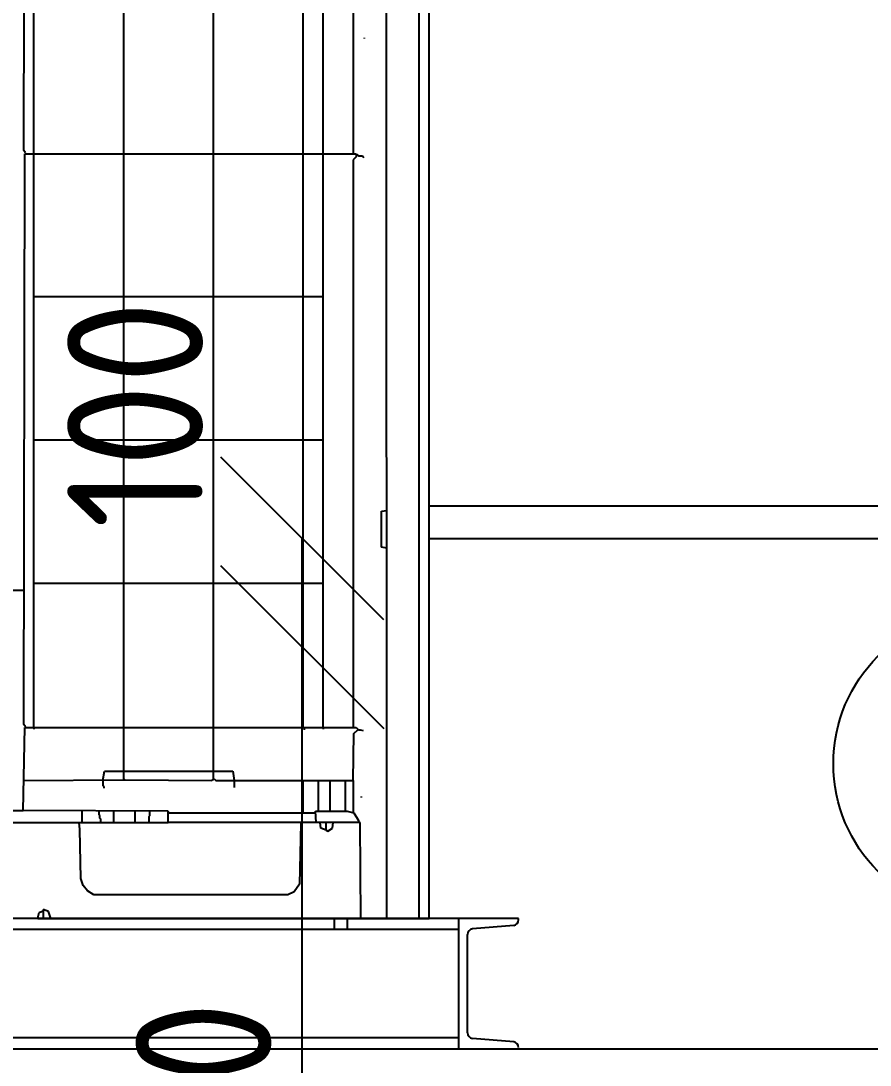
# Model space of a CAD drawing. Extents: x 3792242 to 5145247, y -1546315 to -1031918.
# Drawn here: x 3901586 to 3902368, y -1489245 to -1488283 of the extents above; entities that cross this region are included whole.
import ezdxf

# ---------------------------------------------------------------- set-up
doc = ezdxf.new("R2010")
doc.units = 0
doc.header["$MEASUREMENT"] = 0
doc.layers.get('0').update_dxf_attribs({"linetype": 'CONTINUOUS'})
doc.layers.get('Defpoints').update_dxf_attribs({"color": 61, "linetype": 'CONTINUOUS'})
for name, color, linetype in [('KÓTY', 4, 'CONTINUOUS'), ('OKNÁ', 143, 'CONTINUOUS'), ('TENKÁ', 7, 'CONTINUOUS'), ('ZZ-chladenie', 133, 'CONTINUOUS'), ('ŠRAFY', 82, 'CONTINUOUS')]:
    doc.layers.add(name, color=color, linetype=linetype)
doc.styles.add('STYLE1', font='isocp.shx')
doc.dimstyles.new('STANDARD-50', dxfattribs={"dimtxt": 125, "dimasz": 150, "dimexe": 10, "dimexo": 200, "dimgap": 20, "dimtad": 1, "dimdsep": 46, "dimlunit": 6, "dimtxsty": 'STYLE1', "dimblk1": 'OBLIQUE', "dimblk2": 'OBLIQUE', "dimsah": 1, "dimcen": 2.5, "dimse1": 1, "dimse2": 1, "dimadec": 0, "dimazin": 0, "dimtfac": 1, "dimtmove": 1, "dimatfit": 3, "dimldrblk": 'OBLIQUE', "dimfxl": 1, "dimtolj": 1, "dimtzin": 0, "dimarcsym": 0})

# ---------------------------------------------------------------- blocks, each defined once
blk = doc.blocks.new('_OBLIQUE')
at = {"color": 0, "linetype": 'ByBlock'}
blk.add_line((-0.5, -0.5), (0.5, 0.5), dxfattribs=at)
blk = doc.blocks.new('*D31903')
at = {"layer": 'Defpoints', "color": 0}
for p in [(3901845, -1488860.27), (3902324.5, -1488860.27), (3902324.5, -1489810.27)]:
    blk.add_point(p, dxfattribs=at)
at = {"layer": 'KÓTY', "color": 0, "lineweight": -2, "ltscale": 0.25}
blk.add_line((3901845, -1489810.27), (3901845, -1488860.27), dxfattribs=at)
at = {"layer": 'KÓTY', "color": 0, "linetype": 'ByBlock', "lineweight": -2, "xscale": 150, "yscale": 150, "zscale": 150}
for p, rotation in [((3901845, -1488860.27), 90), ((3901845, -1489810.27), 270)]:
    blk.add_blockref('_OBLIQUE', p, dxfattribs=dict(at, rotation=rotation))
at = {"layer": 'KÓTY', "color": 0, "insert": (3901754, -1489307), "char_height": 125, "attachment_point": 5, "rotation": 90, "style": 'STYLE1'}
blk.add_mtext('\\A1;950', dxfattribs=at)
blk = doc.blocks.new('*D49213')
at = {"layer": 'Defpoints', "color": 0}
for p in [(3901845, -1488860.27), (3902324.5, -1488860.27), (3902324.5, -1489810.27)]:
    blk.add_point(p, dxfattribs=at)
at = {"layer": 'KÓTY', "color": 0, "lineweight": -2, "ltscale": 0.25}
blk.add_line((3901845, -1489810.27), (3901845, -1488860.27), dxfattribs=at)
at = {"layer": 'KÓTY', "color": 0, "linetype": 'ByBlock', "lineweight": -2, "xscale": 150, "yscale": 150, "zscale": 150}
for p, rotation in [((3901845, -1488860.27), 90), ((3901845, -1489810.27), 270)]:
    blk.add_blockref('_OBLIQUE', p, dxfattribs=dict(at, rotation=rotation))
at = {"layer": 'KÓTY', "color": 0, "insert": (3901754, -1489307), "char_height": 125, "attachment_point": 5, "rotation": 90, "style": 'STYLE1'}
blk.add_mtext('\\A1;950', dxfattribs=at)
blk = doc.blocks.new('*D49214')
at = {"layer": 'Defpoints', "color": 0}
for p in [(3901845, -1488760.27), (3902324.5, -1488760.27), (3902324.5, -1488860.27)]:
    blk.add_point(p, dxfattribs=at)
at = {"layer": 'KÓTY', "color": 0, "lineweight": -2, "ltscale": 0.25}
blk.add_line((3901845, -1488860.27), (3901845, -1488760.27), dxfattribs=at)
at = {"layer": 'KÓTY', "color": 0, "linetype": 'ByBlock', "lineweight": -2, "xscale": 150, "yscale": 150, "zscale": 150}
for p, rotation in [((3901845, -1488760.27), 90), ((3901845, -1488860.27), 270)]:
    blk.add_blockref('_OBLIQUE', p, dxfattribs=dict(at, rotation=rotation))
at = {"layer": 'KÓTY', "color": 0, "insert": (3901691, -1488646), "char_height": 125, "attachment_point": 5, "rotation": 90, "style": 'STYLE1'}
blk.add_mtext('\\A1;100', dxfattribs=at)

msp = doc.modelspace()

# ---------------------------------------------------------------- hatches: boundary and pattern name
at = {"layer": 'ŠRAFY'}
h = msp.add_hatch(dxfattribs=at)
h.set_pattern_fill('SQUARE', color=256, scale=300)
h.paths.add_polyline_path([(3891255, -1489610.27), (3899570.459, -1489610.27), (3902645, -1489610.27), (3902645, -1489342.77), (3897434.5, -1489420.928), (3894301.853, -1489467.918), (3894299.5, -1489470.27), (3894297.217, -1489467.987), (3894145, -1489470.27), (3891255, -1489426.92)])
h.paths.add_polyline_path([(3899519.302, -1489383.559), (3900063.602, -1489383.559), (3900063.602, -1489583.673), (3899519.302, -1489583.673)], flags=24)
h.paths.add_polyline_path([(3901629, -1489450.799), (3901629, -1489163.201), (3901879, -1489163.201), (3901879, -1489450.799)], flags=9)
h.paths.add_polyline_path([(3891377, -1489735.32), (3891377, -1489435.221), (3891627, -1489435.221), (3891627, -1489735.32)], flags=9)
h.paths.add_polyline_path([(3901629, -1489450.799), (3901629, -1489163.201), (3901879, -1489163.201), (3901879, -1489450.799)], flags=9)

# ---------------------------------------------------------------- linework, layer by layer
at = {"layer": 'OKNÁ', "ltscale": 0.25}
msp.add_circle((3902474, -1488967.676), 140, dxfattribs=at)
at = {"layer": 'TENKÁ'}
for p, q in [((3901961.754, -1488730.27), (3903235, -1488730.27)), ((3901961.754, -1488760.27), (3902615, -1488760.27)), ((3891163.22, -1489230.27), (3902645, -1489230.27))]:
    msp.add_line(p, q, dxfattribs=at)
at = {"layer": 'ZZ-chladenie'}
for p, q in [((3901952.568, -1489110.27), (3901952.568, -1487420.766)), ((3901961.754, -1489110.27), (3901961.754, -1487443.378)), ((3901922.89, -1489110.27), (3901922.184, -1487625.683)), ((3901588.664, -1488402.954), (3901589.371, -1487877.236)), ((3901597.85, -1488405.074), (3901597.85, -1487876.53)), ((3901680.523, -1488405.074), (3901680.523, -1487876.53)), ((3901763.197, -1488405.074), (3901763.197, -1487876.53)), ((3901845.87, -1488405.074), (3901845.87, -1487876.53)), ((3901864.242, -1488405.074), (3901864.242, -1487876.53)), ((3901891.8, -1487882.889), (3901891.8, -1488405.074)), ((3901902.399, -1488299.789), (3901902.399, -1488299.082)), ((3901590.078, -1488405.074), (3901588.664, -1488402.954)), ((3901588.664, -1488931.498), (3901589.371, -1488405.78)), ((3901590.078, -1488405.074), (3901589.371, -1488404.367)), ((3901589.371, -1488405.78), (3901894.626, -1488405.78)), ((3901597.85, -1488933.618), (3901597.85, -1488405.074)), ((3901680.523, -1488933.618), (3901680.523, -1488405.074)), ((3901763.197, -1488933.618), (3901763.197, -1488405.074)), ((3901845.87, -1488933.618), (3901845.87, -1488405.074)), ((3901864.242, -1488933.618), (3901864.242, -1488405.074)), ((3901894.626, -1488408.606), (3901891.8, -1488411.433)), ((3901891.8, -1488411.433), (3901891.8, -1488933.618)), ((3901894.626, -1488405.78), (3901894.626, -1488408.606)), ((3901895.333, -1488407.193), (3901895.333, -1488406.487)), ((3901895.333, -1488406.487), (3901896.039, -1488407.193)), ((3901896.039, -1488407.193), (3901896.746, -1488407.9)), ((3901896.746, -1488407.9), (3901900.279, -1488407.9)), ((3901900.279, -1488407.9), (3901900.986, -1488408.606)), ((3901900.986, -1488408.606), (3901901.692, -1488409.313)), ((3901597.85, -1488537.21), (3901680.523, -1488537.21)), ((3901680.523, -1488537.21), (3901763.197, -1488537.21)), ((3901763.197, -1488537.21), (3901845.87, -1488537.21)), ((3901845.87, -1488537.21), (3901864.242, -1488537.21)), ((3901597.85, -1488669.346), (3901680.523, -1488669.346)), ((3901680.523, -1488669.346), (3901763.197, -1488669.346)), ((3901763.197, -1488669.346), (3901845.87, -1488669.346)), ((3901845.87, -1488669.346), (3901864.242, -1488669.346)), ((3901917.944, -1488735.06), (3901922.89, -1488734.354)), ((3901917.944, -1488768.271), (3901917.944, -1488735.06)), ((3901922.89, -1488768.978), (3901917.944, -1488768.271)), ((3901428.97, -1488807.841), (3901588.664, -1488807.841)), ((3901597.85, -1488801.482), (3901680.523, -1488801.482)), ((3901680.523, -1488801.482), (3901763.197, -1488801.482)), ((3901763.197, -1488801.482), (3901845.87, -1488801.482)), ((3901845.87, -1488801.482), (3901864.242, -1488801.482)), ((3901590.078, -1488933.618), (3901588.664, -1488931.498)), ((3901587.957, -1489010.638), (3901589.371, -1488934.324)), ((3901590.078, -1488933.618), (3901589.371, -1488932.911)), ((3901589.371, -1488934.324), (3901894.626, -1488934.324)), ((3901597.85, -1488933.618), (3901597.85, -1488935.737)), ((3901680.523, -1488973.894), (3901680.523, -1488933.618)), ((3901763.197, -1488973.894), (3901763.197, -1488933.618)), ((3901845.87, -1488933.618), (3901845.87, -1488934.324)), ((3901845.87, -1488934.324), (3901846.577, -1488935.031)), ((3901846.577, -1488935.031), (3901846.577, -1488936.444)), ((3901864.242, -1488933.618), (3901864.242, -1488935.737)), ((3901891.8, -1488983.08), (3901892.506, -1488939.977)), ((3901892.506, -1488939.977), (3901896.039, -1488936.444)), ((3901894.626, -1488934.324), (3901896.746, -1488936.444)), ((3901896.746, -1488936.444), (3901898.159, -1488936.444)), ((3901898.159, -1488936.444), (3901900.986, -1488937.15)), ((3901661.445, -1488983.08), (3901662.858, -1488974.601)), ((3901662.858, -1488974.601), (3901780.862, -1488974.601)), ((3901680.523, -1488981.667), (3901680.523, -1488973.894)), ((3901763.197, -1488981.667), (3901763.197, -1488973.894)), ((3901780.862, -1488974.601), (3901782.275, -1488983.08)), ((3901588.664, -1488983.08), (3901679.816, -1488982.374)), ((3901661.445, -1488983.08), (3901661.445, -1488988.027)), ((3901661.445, -1488988.027), (3901662.151, -1488988.733)), ((3901662.151, -1488988.733), (3901662.151, -1488990.146)), ((3901679.816, -1488982.374), (3901681.936, -1488982.374)), ((3901680.523, -1488981.667), (3901681.23, -1488982.374)), ((3901681.936, -1488982.374), (3901761.784, -1488983.08)), ((3901761.784, -1488983.08), (3901763.903, -1488981.667)), ((3901763.197, -1488981.667), (3901763.903, -1488982.374)), ((3901763.903, -1488981.667), (3901765.316, -1488983.08)), ((3901765.316, -1488983.08), (3901845.87, -1488983.08)), ((3901782.275, -1488983.08), (3901782.275, -1488989.44)), ((3901845.87, -1489012.758), (3901845.87, -1488983.08)), ((3901845.87, -1488983.08), (3901891.8, -1488983.08)), ((3901860.002, -1489011.345), (3901860.002, -1488983.08)), ((3901870.601, -1489011.345), (3901870.601, -1488983.08)), ((3901884.734, -1489011.345), (3901884.734, -1488983.08)), ((3901891.8, -1488983.08), (3901891.8, -1489012.051)), ((3901899.572, -1488998.626), (3901899.572, -1488997.919)), ((3901428.97, -1489010.638), (3901587.957, -1489010.638)), ((3901721.507, -1489011.345), (3901587.957, -1489010.638)), ((3901642.366, -1489021.944), (3901642.366, -1489011.345)), ((3901657.912, -1489014.878), (3901657.912, -1489011.345)), ((3901658.618, -1489015.584), (3901657.912, -1489014.878)), ((3901658.618, -1489017.704), (3901658.618, -1489015.584)), ((3901659.325, -1489018.411), (3901658.618, -1489017.704)), ((3901659.325, -1489021.944), (3901659.325, -1489018.411)), ((3901671.337, -1489021.944), (3901671.337, -1489011.345)), ((3901691.123, -1489021.944), (3901691.123, -1489011.345)), ((3901703.841, -1489016.291), (3901704.548, -1489015.584)), ((3901703.841, -1489021.944), (3901703.841, -1489016.291)), ((3901704.548, -1489015.584), (3901704.548, -1489011.345)), ((3901721.507, -1489021.944), (3901721.507, -1489011.345)), ((3901722.214, -1489012.758), (3901721.507, -1489012.051)), ((3901722.214, -1489012.758), (3901856.469, -1489012.758)), ((3901857.882, -1489021.944), (3901857.176, -1489011.345)), ((3901857.176, -1489011.345), (3901886.147, -1489011.345)), ((3901886.147, -1489011.345), (3901892.506, -1489012.758)), ((3901891.8, -1489012.051), (3901891.8, -1489012.758)), ((3901892.506, -1489012.758), (3901896.746, -1489019.824)), ((3901436.743, -1489021.944), (3901721.507, -1489021.944)), ((3901640.246, -1489028.303), (3901639.54, -1489021.944)), ((3901640.953, -1489073.527), (3901640.246, -1489028.303)), ((3901898.159, -1489021.944), (3901721.507, -1489021.944)), ((3901843.75, -1489022.65), (3901842.337, -1489078.472)), ((3901862.122, -1489026.89), (3901861.415, -1489021.944)), ((3901867.068, -1489029.01), (3901862.122, -1489026.89)), ((3901867.068, -1489029.01), (3901867.068, -1489021.944)), ((3901867.068, -1489029.01), (3901868.481, -1489029.716)), ((3901868.481, -1489029.716), (3901872.721, -1489026.89)), ((3901872.721, -1489026.89), (3901873.428, -1489021.944)), ((3901896.746, -1489019.824), (3901896.746, -1489021.944)), ((3901898.865, -1489110.27), (3901898.159, -1489021.944)), ((3901643.073, -1489079.886), (3901640.953, -1489073.527)), ((3901647.313, -1489084.832), (3901643.073, -1489079.886)), ((3901652.966, -1489088.365), (3901647.313, -1489084.832)), ((3901837.391, -1489085.538), (3901831.738, -1489088.365)), ((3901842.337, -1489078.472), (3901837.391, -1489085.538)), ((3901831.738, -1489088.365), (3901652.966, -1489088.365)), ((3901601.383, -1489109.563), (3901602.796, -1489104.617)), ((3901602.796, -1489104.617), (3901606.329, -1489103.204)), ((3901611.275, -1489103.911), (3901606.329, -1489101.79)), ((3901606.329, -1489101.79), (3901606.329, -1489109.563)), ((3901613.396, -1489110.27), (3901611.275, -1489103.911)), ((3902044.178, -1489110.27), (3899730.314, -1489110.27)), ((3901496.098, -1489109.563), (3901601.383, -1489110.27)), ((3901601.383, -1489110.27), (3901961.754, -1489110.27)), ((3901606.329, -1489109.563), (3901606.329, -1489110.27)), ((3901874.583, -1489120.27), (3901874.583, -1489110.27)), ((3901886.583, -1489120.27), (3901886.583, -1489110.27)), ((3902034.736, -1489110.27), (3901968.006, -1489110.27)), ((3901989.178, -1489230.27), (3901989.178, -1489110.27)), ((3902044.178, -1489110.27), (3901989.178, -1489110.27)), ((3902044.178, -1489111.584), (3902044.178, -1489110.27)), ((3902044.178, -1489111.584), (3902044.178, -1489110.27)), ((3901989.178, -1489120.27), (3899730.314, -1489120.27)), ((3901997.178, -1489215.681), (3901997.178, -1489124.86)), ((3902039.614, -1489116.565), (3902001.742, -1489119.879)), ((3901989.178, -1489220.27), (3899730.314, -1489220.27)), ((3902039.614, -1489223.975), (3902001.742, -1489220.662))]:
    msp.add_line(p, q, dxfattribs=at)
for centre, start, end in [((3902039.178, -1489111.584), 275, 0), ((3902002.178, -1489124.86), 95, 180), ((3902002.178, -1489215.681), 180, 265), ((3902039.178, -1489228.956), 0, 85)]:
    msp.add_arc(centre, 5, start, end, dxfattribs=at)

# ---------------------------------------------------------------- dimensions: what is measured, and where the dimension line sits
at = {"layer": 'KÓTY', "ltscale": 0.25}
for base, p1, p2, picture, middle in [((3901845, -1488760.27), (3902324.5, -1488860.27), (3902324.5, -1488760.27), '*D49214', (3901773.5, -1488646)), ((3901845, -1488860.27), (3902324.5, -1489810.27), (3902324.5, -1488860.27), '*D31903', (3901836.5, -1489307)), ((3901845, -1488860.27), (3902324.5, -1489810.27), (3902324.5, -1488860.27), '*D49213', (3901836.5, -1489307))]:
    dim = msp.add_linear_dim(base=base, p1=p1, p2=p2, angle=90, dimstyle='STANDARD-50', override={"dimtxsty": 'STYLE1', "dimldrblk": 'OBLIQUE'}, dxfattribs=at)
    dim.commit()
    dim.dimension.update_dxf_attribs({"geometry": picture, "text_midpoint": middle, "dimtype": 160})

doc.saveas('drawing.dxf')
